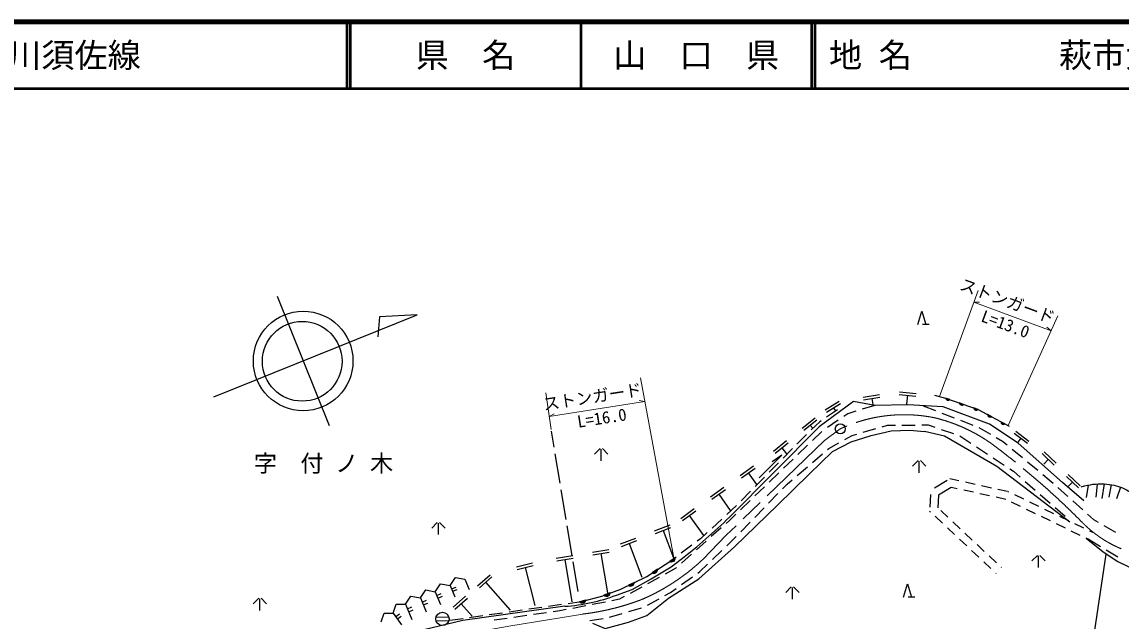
# Model space of a CAD drawing. Units: millimetres, scale not verified. Extents: x 40000 to 680000, y 20000 to 380000.
# Drawn here: x 248831 to 414365, y 289838 to 380000 of the extents above; entities that cross this region are included whole.
import ezdxf
from ezdxf.enums import TextEntityAlignment as Align

# ---------------------------------------------------------------- set-up
doc = ezdxf.new("R2010")
doc.units = ezdxf.units.MM
doc.header["$LTSCALE"] = 1000
doc.linetypes.add('CHAIN', pattern=[18.5, 12, -1.5, 3.5, -1.5])
for name, color, linetype, lineweight in [('M-BGD', 7, 'Continuous', 25), ('M-BMK', 2, 'CHAIN', 13), ('M-BMK-SRVR', 3, 'Continuous', 25), ('M-STR-HTXT', 7, 'Continuous', 13), ('M-STR-STRC', 7, 'Continuous', 25), ('M-TTL', 2, 'Continuous', 140), ('M-TTL-LINE', 7, 'Continuous', 50), ('M-TTL-TXT', 7, 'Continuous', 13)]:
    doc.layers.add(name, color=color, linetype=linetype, lineweight=lineweight)
doc.layers.add('M-BMK-HTXT', color=7, linetype='Continuous')
doc.styles.add('ＭＳ ゴシック', font='')
doc.styles.get('ＭＳ ゴシック').set_extended_font_data('MS Gothic')

msp = doc.modelspace()

# ---------------------------------------------------------------- hatches: boundary and pattern name
at = {"layer": 'M-BGD'}
for points in [[(387937, 323399, 0.57143), (388597, 323166)], [(389999, 322669, 0.57143), (390658, 322435)], [(392167, 321901, 0.57143), (392826, 321667)], [(394239, 320917, 0.57143), (394856, 320586)], [(396266, 319830, 0.57143), (396883, 319499)], [(346389, 298809, 0.6), (347219, 299368)], [(343723, 297071, 0.6), (344560, 297617)], [(340189, 295208, 0.6), (341086, 295649)], [(336485, 293711, 0.6), (337424, 294054)], [(332785, 292739, 0.6), (333761, 292955)]]:
    msp.add_hatch(color=256, dxfattribs=at).paths.add_polyline_path(points)

# ---------------------------------------------------------------- linework, layer by layer
for p, q in [((287243, 338754), (295095, 319277)), ((383749, 334492), (384349, 336492)), ((384349, 336492), (384949, 334492)), ((277721, 323594), (308354, 335944)), ((302697, 335610), (302452, 332619)), ((308354, 335944), (302697, 335610)), ((385449, 334492), (384449, 334492)), ((369786, 321630), (371924, 322925)), ((375521, 323521), (377988, 323925)), ((375585, 323127), (378053, 323531)), ((376819, 323329), (376965, 322437)), ((380972, 323945), (383460, 323698)), ((381012, 324343), (383499, 324096)), ((382216, 323822), (382080, 322456)), ((386280, 323819), (387937, 323399)), ((387937, 323399), (392865, 321653)), ((369993, 321288), (372131, 322583)), ((371680, 321617), (370016, 320507)), ((371062, 321936), (371364, 321437)), ((374434, 321412), (373202, 321042)), ((377307, 322277), (375392, 321701)), ((384581, 322242), (386443, 321510)), ((387374, 321145), (389235, 320413)), ((392865, 321653), (397539, 319147)), ((366334, 318864), (368285, 320428)), ((366584, 318552), (368535, 320116)), ((368977, 319815), (367718, 318597)), ((369184, 319953), (368977, 319815)), ((371786, 320077), (370133, 318951)), ((373202, 321042), (372613, 320640)), ((390166, 320048), (392027, 319317)), ((328973, 315988), (328570, 318408)), ((366999, 317902), (365569, 316520)), ((367560, 319334), (367924, 318879)), ((369313, 318380), (367873, 316993)), ((373850, 317775), (374559, 317978)), ((375521, 318252), (377444, 318802)), ((378405, 319077), (379172, 319296)), ((379172, 319296), (380375, 319307)), ((381374, 319316), (383374, 319334)), ((384374, 319343), (385311, 319352)), ((385311, 319352), (386317, 319009)), ((387264, 318686), (389157, 318040)), ((392953, 318941), (394694, 317956)), ((398262, 318100), (400257, 316593)), ((398503, 318419), (400498, 316913)), ((362042, 315425), (363993, 316988)), ((362292, 315113), (364243, 316676)), ((365569, 316520), (365561, 316512)), ((367152, 316299), (365711, 314912)), ((370358, 315804), (371880, 316663)), ((372751, 317155), (373850, 317775)), ((390102, 317716), (391768, 316609)), ((395564, 317464), (396518, 316924)), ((396518, 316924), (397215, 316347)), ((399259, 317347), (398822, 316768)), ((329876, 310563), (329137, 315002)), ((335905, 315779), (335082, 314956)), ((336082, 313956), (336082, 315706)), ((337082, 314956), (336258, 315779)), ((363268, 315895), (363966, 315023)), ((364862, 315797), (363463, 314368)), ((367888, 313688), (369407, 314989)), ((370166, 315640), (370358, 315804)), ((392601, 316056), (394267, 314949)), ((397985, 315710), (399525, 314434)), ((402502, 315028), (404320, 313312)), ((402777, 315319), (404595, 313603)), ((356982, 311722), (359010, 313184)), ((362764, 313653), (361365, 312224)), ((364991, 314218), (363550, 312831)), ((365609, 311737), (367128, 313038)), ((383805, 313973), (382982, 313150)), ((383982, 312150), (383982, 313900)), ((384982, 313150), (384159, 313973)), ((395100, 314396), (396766, 313289)), ((400295, 313796), (401836, 312521)), ((403411, 314170), (402738, 313457)), ((357216, 311397), (359244, 312859)), ((358230, 312128), (359471, 310406)), ((360665, 311509), (359266, 310080)), ((362830, 312138), (361389, 310751)), ((389951, 310926), (388589, 311225)), ((397599, 312735), (398152, 312368)), ((398152, 312368), (399164, 311495)), ((402606, 311883), (403559, 311095)), ((406138, 311596), (407956, 309880)), ((406412, 311887), (408230, 310171)), ((330779, 305138), (330040, 309576)), ((352520, 308505), (354548, 309967)), ((352754, 308181), (354782, 309643)), ((360668, 310057), (359228, 308670)), ((363390, 309721), (364078, 310425)), ((364078, 310425), (364850, 311086)), ((388179, 310978), (386265, 309824)), ((388799, 309950), (386884, 308796)), ((389694, 309754), (388799, 309950)), ((392393, 310389), (390928, 310711)), ((394835, 309852), (393370, 310174)), ((397276, 309315), (395811, 309637)), ((399921, 310842), (401435, 309535)), ((403559, 311095), (404127, 310584)), ((404870, 309916), (406358, 308579)), ((407047, 310738), (406373, 310024)), ((409434, 310299), (409133, 308436)), ((410790, 310456), (410572, 308461)), ((411817, 310469), (411498, 308261)), ((412894, 310364), (412537, 308461)), ((414266, 309995), (413663, 308205)), ((353768, 308912), (355521, 306480)), ((358507, 307977), (357066, 306589)), ((358567, 309365), (357168, 307936)), ((361294, 307576), (362691, 309006)), ((385686, 308866), (385574, 306951)), ((386884, 308796), (386772, 306881)), ((392135, 309217), (390670, 309539)), ((394577, 308680), (393112, 309002)), ((396994, 308148), (395554, 308465)), ((397492, 309240), (397388, 309290)), ((399744, 308155), (398393, 308806)), ((402192, 308882), (403706, 307576)), ((407102, 307911), (408590, 306575)), ((348059, 305289), (350087, 306751)), ((348293, 304964), (350321, 306426)), ((356467, 307223), (354996, 305868)), ((359197, 305430), (360595, 306860)), ((385541, 306390), (385657, 306281)), ((387208, 306472), (388301, 305445)), ((399223, 307074), (397872, 307725)), ((401475, 305989), (400124, 306640)), ((401996, 307070), (400645, 307721)), ((404248, 305984), (402897, 306636)), ((404463, 306922), (405952, 305638)), ((311384, 304659), (310561, 303836)), ((311561, 302836), (311561, 304586)), ((312561, 303836), (311738, 304659)), ((349307, 305695), (351467, 302698)), ((354260, 305191), (352789, 303836)), ((355391, 304976), (354887, 304528)), ((356346, 305896), (355391, 304976)), ((357100, 303284), (358498, 304715)), ((386386, 305597), (387480, 304570)), ((389031, 304761), (390124, 303735)), ((403727, 304903), (402376, 305555)), ((406500, 304899), (405149, 305550)), ((409334, 305906), (410204, 305125)), ((410204, 305125), (410923, 304709)), ((331683, 299712), (330944, 304151)), ((344099, 303402), (346434, 304294)), ((344241, 303028), (346577, 303920)), ((345409, 303474), (346983, 299356)), ((352053, 303158), (351004, 302192)), ((354140, 303863), (352646, 302534)), ((388209, 303886), (389303, 302860)), ((390854, 303050), (391947, 302024)), ((405979, 303818), (404628, 304469)), ((408231, 302733), (406880, 303384)), ((408752, 303814), (407401, 304465)), ((410104, 303163), (409653, 303380)), ((411788, 304207), (413519, 303205)), ((338961, 301438), (341296, 302331)), ((339104, 301064), (341439, 301957)), ((340271, 301511), (342207, 296446)), ((351899, 301869), (350405, 300539)), ((351004, 302192), (350544, 301849)), ((354982, 301160), (355658, 301808)), ((355658, 301808), (356402, 302569)), ((390032, 302175), (391126, 301149)), ((392677, 301340), (393770, 300313)), ((409583, 302082), (409132, 302299)), ((409583, 302082), (411297, 301051)), ((329313, 299301), (331779, 299710)), ((334739, 300202), (337205, 300612)), ((334804, 299807), (337271, 300217)), ((336037, 300012), (337026, 294060)), ((349743, 301251), (348140, 300055)), ((349658, 299874), (348164, 298545)), ((352816, 299085), (354260, 300468)), ((391855, 300464), (392949, 299438)), ((394500, 299629), (395593, 298602)), ((401768, 299717), (400945, 298894)), ((401945, 297894), (401945, 299644)), ((402945, 298894), (402121, 299717)), ((412153, 300535), (413867, 299504)), ((323326, 297974), (325749, 298591)), ((323425, 297586), (325848, 298203)), ((329379, 298906), (331845, 299316)), ((330612, 299111), (331673, 292723)), ((332586, 294287), (331847, 298726)), ((342929, 296554), (347022, 299221)), ((347338, 299457), (347022, 299221)), ((350927, 297274), (352094, 298393)), ((393679, 298754), (394772, 297727)), ((313318, 295188), (314127, 296397)), ((314127, 296397), (315557, 296130)), ((317463, 295153), (319339, 296806)), ((317728, 294853), (319603, 296506)), ((324637, 297895), (326100, 292152)), ((339043, 294645), (342929, 296554)), ((344808, 296406), (343057, 295440)), ((347323, 297795), (345683, 296890)), ((347417, 297880), (347323, 297795)), ((348170, 295313), (349800, 296472)), ((350615, 297052), (350927, 297274)), ((395502, 297043), (395553, 296995)), ((396323, 297918), (396374, 297870)), ((311079, 294247), (311888, 295455)), ((311888, 295455), (313318, 295188)), ((313318, 295188), (314046, 293456)), ((313536, 294669), (314208, 294951)), ((315557, 296130), (316208, 294581)), ((318666, 295680), (322364, 291483)), ((342181, 294956), (340431, 293989)), ((346534, 294149), (347355, 294733)), ((364702, 294965), (363879, 294142)), ((364879, 293142), (364879, 294892)), ((365879, 294142), (365056, 294965)), ((381611, 293435), (382211, 295435)), ((382211, 295435), (382811, 293435)), ((284488, 293254), (283665, 292431)), ((284665, 291431), (284665, 293181)), ((285665, 292431), (284841, 293254)), ((306601, 292363), (307410, 293572)), ((307410, 293572), (308840, 293305)), ((308840, 293305), (309649, 294513)), ((308840, 293305), (309722, 291207)), ((309649, 294513), (311079, 294247)), ((311079, 294247), (311884, 292331)), ((311320, 293672), (311992, 293955)), ((311481, 293289), (312153, 293572)), ((313682, 294322), (314354, 294605)), ((313773, 291901), (315649, 293554)), ((314037, 291601), (315913, 293254)), ((333111, 292783), (336146, 293588)), ((336146, 293588), (339043, 294645)), ((338832, 293107), (337680, 292882)), ((339555, 293506), (338832, 293107)), ((343041, 292216), (344791, 293184)), ((345666, 293668), (346534, 294149)), ((383311, 293435), (382311, 293435)), ((304753, 291036), (305210, 292349)), ((305210, 292349), (306601, 292363)), ((306601, 292363), (307560, 290082)), ((306888, 291679), (307560, 291962)), ((307080, 291223), (307752, 291505)), ((309104, 292676), (309776, 292958)), ((309281, 292256), (309953, 292538)), ((314975, 292427), (316635, 290544)), ((330611, 292048), (315232, 289930)), ((322186, 291229), (324166, 291510)), ((325156, 291651), (327136, 291933)), ((328126, 292074), (330106, 292355)), ((329863, 291361), (328837, 291215)), ((330809, 291545), (329863, 291361)), ((331096, 292496), (333076, 292778)), ((333754, 292118), (331790, 291736)), ((336698, 292691), (334735, 292309)), ((340210, 291256), (342128, 291823)), ((302906, 289708), (303363, 291021)), ((303363, 291021), (304753, 291036)), ((304753, 291036), (306017, 289278)), ((305132, 290508), (305687, 290907)), ((305385, 290157), (305939, 290555)), ((311182, 289905), (313110, 289866)), ((311195, 290443), (313115, 290419)), ((313278, 289946), (315257, 290237)), ((316246, 290383), (316469, 290416)), ((316469, 290416), (318226, 290665)), ((319216, 290806), (321196, 291088)), ((321906, 290232), (319926, 289951)), ((324876, 290653), (322896, 290372)), ((327847, 291075), (325867, 290794)), ((334380, 289891), (336355, 290208)), ((337333, 290404), (339251, 290972))]:
    msp.add_line(p, q, dxfattribs=at)
for points in [[(374056, 322893), (368892, 319071), (355397, 305477)], [(408778, 307949), (405541, 310669), (398859, 316624), (394532, 319445), (387588, 322089), (382264, 322359), (377307, 322277), (374056, 322893)], [(370926, 315366), (373702, 316785), (376723, 317752), (379744, 318477), (382547, 318550), (384774, 318383)], [(406640, 304726), (395638, 313072), (387774, 317659), (384774, 318383)], [(334782, 289519), (336690, 288691), (340162, 289657), (342967, 290669), (346186, 293267), (350762, 296164), (356130, 300984), (362649, 307295), (367408, 311951), (370926, 315366)], [(359862, 311396), (363302, 314796), (361836, 313813)], [(409132, 302299), (411677, 300232), (413876, 298806), (416921, 297356), (419990, 296317), (422624, 295761), (425573, 295737), (444348, 300472)], [(338352, 293734), (340721, 294589), (343621, 296184), (346617, 297996), (348101, 299152)], [(315232, 289930), (310611, 288826), (306645, 287861), (303106, 286378)]]:
    msp.add_lwpolyline(points, dxfattribs=at)
for points in [[(387937, 323399, 0.57143), (388597, 323166)], [(389999, 322669, 0.57143), (390658, 322435)], [(392167, 321901, 0.57143), (392826, 321667)], [(394239, 320917, 0.57143), (394856, 320586)], [(396266, 319830, 0.57143), (396883, 319499)], [(346389, 298809, 0.6), (347219, 299368)], [(343723, 297071, 0.6), (344560, 297617)], [(340189, 295208, 0.6), (341086, 295649)], [(336485, 293711, 0.6), (337424, 294054)], [(332785, 292739, 0.6), (333761, 292955)]]:
    msp.add_lwpolyline(points, format="xyb", close=True, dxfattribs=at)
for centre, radius in [((291185, 328976), 7500), ((291035, 328925), 6000), ((312151, 290151), 1000)]:
    msp.add_circle(centre, radius, dxfattribs=at)
for centre, radius, start, end in [((302911, 358655), 74718, 307.21551, 314.62488), ((328830, 318836), 26848, 273.8038, 290.77285)]:
    msp.add_arc(centre, radius, start, end, dxfattribs=at)
msp.add_open_spline([(408386, 310024), (409806, 310434), (410485, 310518), (411847, 310468), (414034, 310389), (415220, 309612), (417072, 308447), (419676, 306811), (421632, 305812), (422680, 302921), (423150, 301624), (423349, 300916), (423374, 299456)], degree=3, knots=[0, 0, 0, 0, 1, 1, 1, 2, 2, 2, 3, 3, 3, 4, 4, 4, 4], dxfattribs=at)
at = {"layer": 'M-BMK'}
for points in [[(372082, 318763), (369710, 317031), (354914, 302752), (351362, 299096)], [(314573, 287697), (322457, 289112), (333322, 290891)]]:
    msp.add_lwpolyline(points, dxfattribs=at)
for centre, radius, start, end in [((381703, 298082), 22809, 78.30822, 114.95044), ((380451, 296235), 24887, 51.68839, 76.34568), ((325048, 222183), 117363, 44.67251, 52.8776), ((421241, 317169), 17824, 224.41336, 247.30843), ((329807, 321947), 31413, 293.44889, 313.32883), ((329110, 326966), 36320, 276.66081, 291.3069)]:
    msp.add_arc(centre, radius, start, end, dxfattribs=at)
at = {"layer": 'M-BMK-SRVR'}
msp.add_circle((372082, 318763), 750, dxfattribs=at)
msp.add_circle((372082, 318763), 750, dxfattribs=at)
at = {"layer": 'M-STR-HTXT'}
for p, q in [((392856, 339589), (387013, 323634)), ((403822, 333526), (392212, 337830)), ((392212, 337830), (393048, 337815)), ((404836, 335759), (397344, 319252)), ((403822, 333526), (403178, 334060)), ((341971, 326432), (347103, 298800)), ((327720, 324181), (328514, 318670)), ((342635, 322858), (328233, 320619)), ((342635, 322858), (341812, 323009)), ((328233, 320619), (328971, 321013))]:
    msp.add_line(p, q, dxfattribs=at)
at = {"layer": 'M-STR-STRC'}
msp.add_line((412071, 299923), (408779, 277828), dxfattribs=at)
at = {"layer": 'M-TTL'}
msp.add_line((680000, 380000), (40000, 380000), dxfattribs=at)
at = {"layer": 'M-TTL-LINE'}
for p, q in [((297750, 380000), (297750, 370000)), ((298250, 380000), (298250, 370000)), ((333000, 380000), (333000, 370000)), ((367750, 380000), (367750, 370000)), ((368250, 380000), (368250, 370000)), ((40000, 370000), (680000, 370000))]:
    msp.add_line(p, q, dxfattribs=at)

# ---------------------------------------------------------------- texts
at = {"layer": 'M-BMK-HTXT', "style": 'ＭＳ ゴシック'}
msp.add_text('字\u3000付 ノ 木', height=2566, dxfattribs=at).set_placement((283750, 311519), align=Align.BOTTOM_LEFT)
at = {"layer": 'M-STR-HTXT', "style": 'ＭＳ ゴシック'}
for s, rotation, p in [('ストンガード', 339.655, (389721, 339257)), ('L=13.0', 339.655, (392941, 334462)), ('ストンガード', 8.829, (327552, 320991)), ('L=16.0', 8.829, (332701, 318374))]:
    msp.add_text(s, height=1833, rotation=rotation, dxfattribs=at).set_placement(p, align=Align.BOTTOM_LEFT)
at = {"layer": 'M-TTL-TXT', "style": 'ＭＳ ゴシック'}
for s, p in [('一般県道田万川須佐線', (216734, 375000)), ('地 名', (370380, 375000)), ('萩市大字須佐', (405024, 375000))]:
    msp.add_text(s, height=3666, dxfattribs=at).set_placement(p, align=Align.MIDDLE_LEFT)
for s, p in [('県\u3000名', (315625, 375000)), ('山\u3000口\u3000県', (350375, 375000))]:
    msp.add_text(s, height=3666, dxfattribs=at).set_placement(p, align=Align.MIDDLE_CENTER)

doc.saveas('drawing.dxf')
